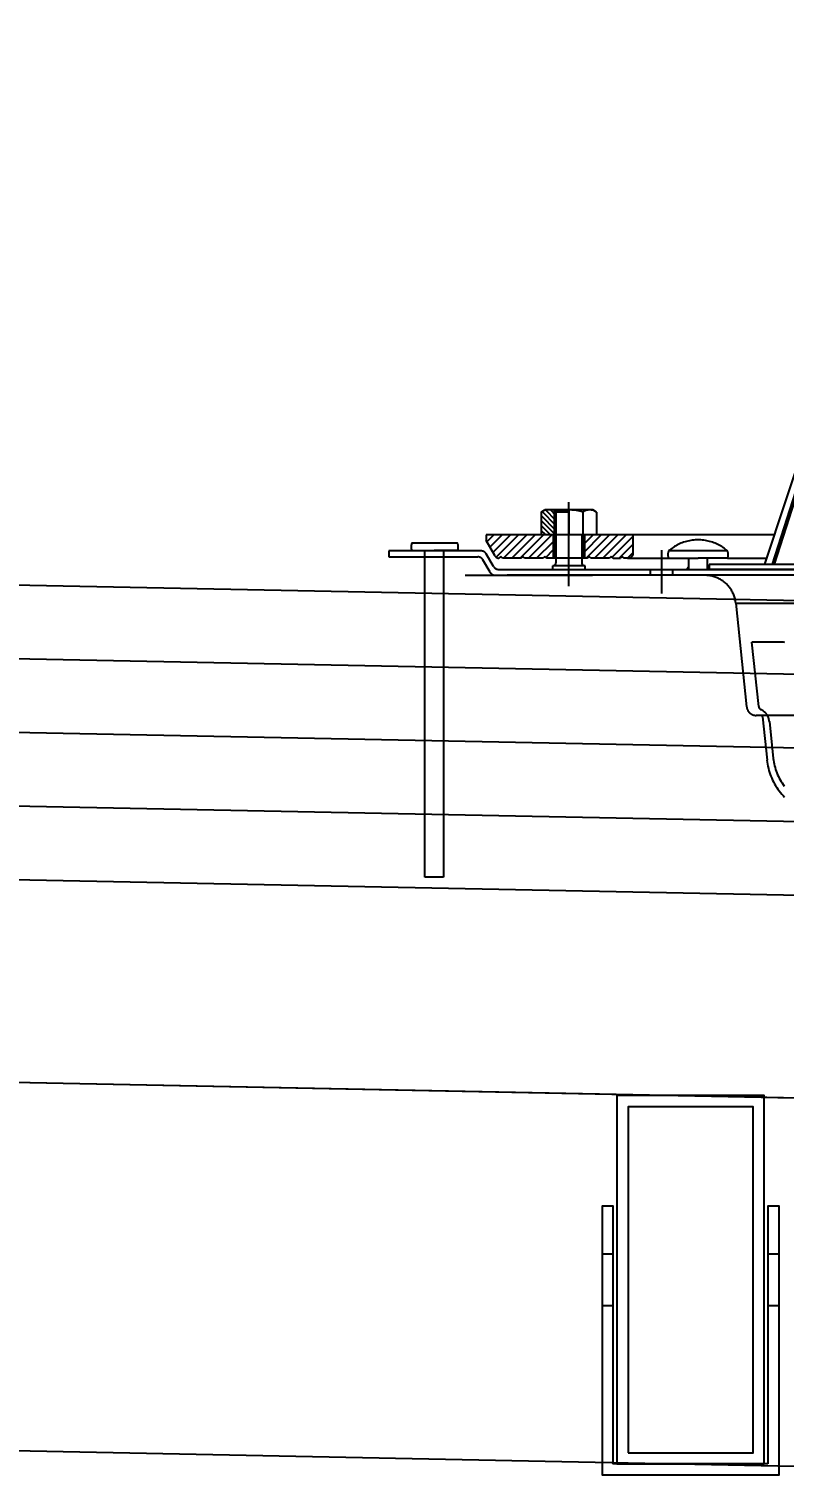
# Model space of a CAD drawing. Header units: centimetres. Extents: x 26569 to 160723, y -3143 to 14565.
# Drawn here: x 98194.11 to 98214.61, y -796.02 to -756.76 of the extents above; entities that cross this region are included whole.
import ezdxf
from ezdxf import colors
from ezdxf.entities.mleader import LeaderData, LeaderLine
from ezdxf.math import Vec2, Vec3

# ---------------------------------------------------------------- set-up
doc = ezdxf.new("R2010")
doc.units = ezdxf.units.CM
doc.header["$LTSCALE"] = 100
for name, color, linetype in [('A-ANNO-DIMS', 187, 'Continuous'), ('A-ELEV-01', 255, 'Continuous'), ('A-ELEV-02', 253, 'Continuous'), ('A-WALL-INSL', 249, 'Continuous'), ('A-WALL-SNWPNL', 200, 'Continuous'), ('M-PIPE', 235, 'Continuous'), ('S-STEL', 3, 'Continuous')]:
    doc.layers.add(name, color=color, linetype=linetype)
doc.styles.add('Fields_100', font='act_simplex.shx', dxfattribs={"width": 0.8, "height": 20})
doc.linetypes.add('BATTING', pattern='A,0.00254,-2.54,[134,ltypeshp.shx,S=2.54,R=0,X=-2.54,Y=0],-5.08,[134,ltypeshp.shx,S=2.54,R=180,X=2.54,Y=0],-2.54', length=10.16254)

# ---------------------------------------------------------------- blocks, each defined once
blk = doc.blocks.new('SYPHONKES')
at = {"linetype": 'ByBlock', "lineweight": -2}
for points in [[(-12.986, 13.415), (-11.255, 18.634)], [(-12.781, 13.413), (-11.105, 18.631)], [(-12.721, 13.413), (-11.046, 18.631)], [(-18.307, 12.818), (-18.307, 15.097)], [(-19.057, 14.833), (-18.957, 14.891)], [(-19.057, 14.833), (-19.057, 14.211)], [(-18.657, 14.334), (-19.057, 14.735)], [(-18.668, 14.211), (-19.057, 14.6)], [(-18.657, 14.469), (-19.034, 14.846)], [(-17.657, 14.891), (-18.957, 14.891)], [(-18.657, 14.604), (-18.943, 14.891)], [(-18.657, 14.739), (-18.809, 14.891)], [(-18.707, 14.891), (-18.707, 13.576)], [(-18.657, 14.876), (-18.707, 14.826)], [(-18.307, 14.826), (-18.707, 14.826)], [(-18.657, 14.873), (-18.674, 14.891)], [(-18.657, 14.891), (-18.657, 13.456)], [(-18.307, 14.876), (-18.657, 14.876)], [(-17.932, 14.833), (-17.972, 14.845), (-18.013, 14.855), (-18.054, 14.865), (-18.096, 14.873), (-18.138, 14.879), (-18.18, 14.884), (-18.222, 14.888), (-18.264, 14.89), (-18.307, 14.891)], [(-18.307, 14.876), (-18.307, 14.211)], [(-17.556, 14.833), (-17.566, 14.839), (-17.575, 14.845), (-17.585, 14.85), (-17.595, 14.856), (-17.606, 14.861), (-17.616, 14.865), (-17.627, 14.869), (-17.638, 14.873), (-17.648, 14.877), (-17.659, 14.88), (-17.67, 14.882), (-17.682, 14.885), (-17.693, 14.887), (-17.704, 14.888), (-17.715, 14.889), (-17.727, 14.89), (-17.738, 14.891), (-17.75, 14.891), (-17.761, 14.89), (-17.772, 14.889), (-17.784, 14.888), (-17.795, 14.887), (-17.806, 14.885), (-17.817, 14.882), (-17.828, 14.88), (-17.839, 14.877), (-17.85, 14.873), (-17.861, 14.869), (-17.872, 14.865), (-17.882, 14.861), (-17.892, 14.856), (-17.902, 14.85), (-17.912, 14.845), (-17.922, 14.839), (-17.932, 14.833)], [(-17.932, 14.833), (-17.932, 14.211)], [(-17.556, 14.833), (-17.657, 14.891)], [(-17.556, 14.833), (-17.556, 14.211)], [(-20.557, 14.211), (-20.557, 14.061)], [(-16.557, 14.211), (-20.557, 14.211)], [(-20.534, 14.021), (-20.344, 14.211)], [(-20.452, 13.879), (-20.12, 14.211)], [(-20.37, 13.736), (-19.895, 14.211)], [(-20.278, 13.604), (-19.671, 14.211)], [(-20.081, 13.576), (-19.446, 14.211)], [(-19.857, 13.576), (-19.222, 14.211)], [(-19.632, 13.576), (-18.997, 14.211)], [(-19.408, 13.576), (-18.773, 14.211)], [(-18.802, 14.211), (-19.057, 14.466)], [(-18.937, 14.211), (-19.057, 14.331)], [(-18.732, 14.211), (-18.732, 13.576)], [(-18.657, 13.576), (-18.657, 14.211)], [(-17.957, 14.211), (-17.957, 13.456)], [(-17.907, 14.211), (-17.907, 13.576)], [(-17.882, 14.211), (-17.882, 13.576)], [(-17.882, 14.204), (-17.875, 14.211)], [(-17.882, 13.979), (-17.65, 14.211)], [(-17.882, 13.755), (-17.426, 14.211)], [(-17.836, 13.576), (-17.201, 14.211)], [(-17.612, 13.576), (-16.977, 14.211)], [(-17.387, 13.576), (-16.752, 14.211)], [(-17.135, 13.603), (-16.557, 14.182)], [(-16.557, 13.726), (-16.557, 14.211)], [(-12.723, 14.211), (-16.557, 14.211)], [(-23.196, 13.776), (-23.196, 13.616)], [(-20.688, 13.776), (-23.196, 13.776)], [(-22.574, 13.986), (-22.577, 13.977), (-22.58, 13.969), (-22.583, 13.96), (-22.585, 13.952), (-22.587, 13.943), (-22.589, 13.934), (-22.591, 13.926), (-22.592, 13.917), (-22.593, 13.908), (-22.593, 13.899), (-22.594, 13.89), (-22.594, 13.881), (-22.593, 13.872), (-22.593, 13.863), (-22.592, 13.854), (-22.591, 13.846), (-22.589, 13.837), (-22.587, 13.828), (-22.585, 13.819), (-22.583, 13.811), (-22.58, 13.802), (-22.577, 13.794), (-22.574, 13.786)], [(-22.571, 13.986), (-22.574, 13.977), (-22.577, 13.969), (-22.58, 13.96), (-22.582, 13.952), (-22.584, 13.943), (-22.586, 13.934), (-22.588, 13.926), (-22.589, 13.917), (-22.59, 13.908), (-22.591, 13.899), (-22.591, 13.89), (-22.591, 13.881), (-22.591, 13.872), (-22.59, 13.863), (-22.589, 13.854), (-22.588, 13.846), (-22.586, 13.837), (-22.584, 13.828), (-22.582, 13.819), (-22.58, 13.811), (-22.577, 13.802), (-22.574, 13.794), (-22.571, 13.786)], [(-21.33, 13.986), (-22.574, 13.986)], [(-22.574, 13.786), (-21.966, 13.786)], [(-22.216, 4.917), (-22.216, 13.776)], [(-21.33, 13.786), (-21.966, 13.786)], [(-21.716, 13.776), (-21.716, 4.917)], [(-21.33, 13.786), (-21.326, 13.794), (-21.323, 13.802), (-21.321, 13.811), (-21.318, 13.819), (-21.316, 13.828), (-21.314, 13.837), (-21.313, 13.846), (-21.311, 13.854), (-21.311, 13.863), (-21.31, 13.872), (-21.31, 13.881), (-21.31, 13.89), (-21.31, 13.899), (-21.311, 13.908), (-21.311, 13.917), (-21.313, 13.926), (-21.314, 13.934), (-21.316, 13.943), (-21.318, 13.952), (-21.321, 13.96), (-21.323, 13.969), (-21.326, 13.977), (-21.33, 13.986)], [(-20.549, 13.696), (-20.552, 13.7), (-20.555, 13.705), (-20.558, 13.709), (-20.561, 13.714), (-20.565, 13.718), (-20.568, 13.722), (-20.572, 13.726), (-20.576, 13.73), (-20.58, 13.733), (-20.584, 13.737), (-20.588, 13.74), (-20.592, 13.744), (-20.596, 13.747), (-20.601, 13.75), (-20.606, 13.753), (-20.61, 13.755), (-20.615, 13.758), (-20.62, 13.76), (-20.625, 13.763), (-20.63, 13.765), (-20.635, 13.767), (-20.64, 13.768), (-20.645, 13.77), (-20.65, 13.771), (-20.656, 13.772), (-20.661, 13.773), (-20.666, 13.774), (-20.672, 13.775), (-20.677, 13.775), (-20.682, 13.775), (-20.688, 13.776)], [(-20.32, 13.651), (-20.557, 14.061)], [(-19.183, 13.576), (-18.732, 14.027)], [(-18.933, 13.601), (-18.732, 13.803)], [(-16.938, 13.576), (-16.557, 13.957)], [(-15.787, 12.624), (-15.787, 13.795)], [(-15.599, 13.776), (-15.602, 13.767), (-15.605, 13.759), (-15.608, 13.75), (-15.611, 13.742), (-15.613, 13.733), (-15.615, 13.724), (-15.616, 13.716), (-15.617, 13.707), (-15.618, 13.698), (-15.619, 13.689), (-15.619, 13.68), (-15.619, 13.671), (-15.619, 13.662), (-15.618, 13.653), (-15.617, 13.644), (-15.616, 13.636), (-15.615, 13.627), (-15.613, 13.618), (-15.611, 13.609), (-15.608, 13.601), (-15.605, 13.592), (-15.602, 13.584), (-15.599, 13.576)], [(-14.799, 14.076), (-14.839, 14.075), (-14.879, 14.074), (-14.918, 14.071), (-14.958, 14.066), (-14.997, 14.061), (-15.036, 14.054), (-15.075, 14.045), (-15.113, 14.036), (-15.152, 14.025), (-15.19, 14.013), (-15.227, 14), (-15.264, 13.985), (-15.3, 13.969), (-15.336, 13.952), (-15.372, 13.934), (-15.406, 13.915), (-15.44, 13.894), (-15.474, 13.873), (-15.506, 13.85), (-15.538, 13.826), (-15.569, 13.801), (-15.599, 13.776)], [(-13.999, 13.776), (-15.599, 13.776)], [(-13.999, 13.776), (-14.029, 13.801), (-14.06, 13.826), (-14.092, 13.85), (-14.125, 13.873), (-14.158, 13.894), (-14.192, 13.915), (-14.227, 13.934), (-14.262, 13.952), (-14.298, 13.969), (-14.334, 13.985), (-14.371, 14), (-14.409, 14.013), (-14.447, 14.025), (-14.485, 14.036), (-14.523, 14.045), (-14.562, 14.054), (-14.601, 14.061), (-14.641, 14.066), (-14.68, 14.071), (-14.72, 14.074), (-14.759, 14.075), (-14.799, 14.076)], [(-13.999, 13.576), (-13.996, 13.584), (-13.993, 13.592), (-13.99, 13.601), (-13.988, 13.609), (-13.986, 13.618), (-13.984, 13.627), (-13.982, 13.636), (-13.981, 13.644), (-13.98, 13.653), (-13.979, 13.662), (-13.979, 13.671), (-13.979, 13.68), (-13.979, 13.689), (-13.98, 13.698), (-13.981, 13.707), (-13.982, 13.716), (-13.984, 13.724), (-13.986, 13.733), (-13.988, 13.742), (-13.99, 13.75), (-13.993, 13.759), (-13.996, 13.767), (-13.999, 13.776)], [(-23.196, 13.616), (-20.78, 13.616)], [(-20.642, 13.536), (-20.644, 13.54), (-20.647, 13.545), (-20.65, 13.549), (-20.654, 13.554), (-20.657, 13.558), (-20.661, 13.562), (-20.664, 13.566), (-20.668, 13.57), (-20.672, 13.573), (-20.676, 13.577), (-20.68, 13.58), (-20.684, 13.584), (-20.689, 13.587), (-20.693, 13.59), (-20.698, 13.593), (-20.703, 13.595), (-20.707, 13.598), (-20.712, 13.6), (-20.717, 13.603), (-20.722, 13.605), (-20.727, 13.607), (-20.732, 13.608), (-20.738, 13.61), (-20.743, 13.611), (-20.748, 13.612), (-20.753, 13.613), (-20.759, 13.614), (-20.764, 13.615), (-20.769, 13.615), (-20.775, 13.615), (-20.78, 13.616)], [(-20.445, 13.196), (-20.642, 13.536)], [(-20.353, 13.356), (-20.549, 13.696)], [(-20.353, 13.356), (-20.35, 13.351), (-20.347, 13.346), (-20.344, 13.342), (-20.341, 13.338), (-20.338, 13.333), (-20.334, 13.329), (-20.33, 13.325), (-20.327, 13.321), (-20.323, 13.318), (-20.319, 13.314), (-20.314, 13.311), (-20.31, 13.307), (-20.306, 13.304), (-20.301, 13.301), (-20.297, 13.298), (-20.292, 13.296), (-20.287, 13.293), (-20.282, 13.291), (-20.278, 13.289), (-20.273, 13.286), (-20.267, 13.285), (-20.262, 13.283), (-20.257, 13.281), (-20.252, 13.28), (-20.247, 13.279), (-20.241, 13.278), (-20.236, 13.277), (-20.231, 13.276), (-20.225, 13.276), (-20.22, 13.276), (-20.214, 13.276)], [(-20.32, 13.651), (-20.317, 13.646), (-20.315, 13.642), (-20.312, 13.637), (-20.308, 13.633), (-20.305, 13.629), (-20.302, 13.625), (-20.298, 13.622), (-20.295, 13.618), (-20.291, 13.614), (-20.287, 13.611), (-20.283, 13.608), (-20.279, 13.604), (-20.274, 13.601), (-20.27, 13.599), (-20.266, 13.596), (-20.261, 13.593), (-20.256, 13.591), (-20.252, 13.589), (-20.247, 13.587), (-20.242, 13.585), (-20.237, 13.583), (-20.232, 13.582), (-20.227, 13.58), (-20.222, 13.579), (-20.217, 13.578), (-20.212, 13.577), (-20.207, 13.576)], [(-20.158, 13.626), (-20.207, 13.576)], [(-20.108, 13.576), (-20.158, 13.626)], [(-19.608, 13.576), (-20.108, 13.576)], [(-19.558, 13.626), (-19.608, 13.576)], [(-19.508, 13.576), (-19.558, 13.626)], [(-19.008, 13.576), (-19.508, 13.576)], [(-18.958, 13.626), (-19.008, 13.576)], [(-18.908, 13.576), (-18.958, 13.626)], [(-18.707, 13.576), (-18.908, 13.576)], [(-18.747, 13.276), (-18.747, 13.376)], [(-18.737, 13.376), (-18.743, 13.376)], [(-18.737, 13.376), (-18.734, 13.376), (-18.731, 13.376), (-18.729, 13.376), (-18.726, 13.376), (-18.723, 13.377), (-18.721, 13.377), (-18.718, 13.378), (-18.715, 13.379), (-18.713, 13.379), (-18.71, 13.38), (-18.707, 13.381), (-18.705, 13.382), (-18.702, 13.383), (-18.7, 13.385), (-18.698, 13.386), (-18.695, 13.387), (-18.693, 13.389), (-18.691, 13.39), (-18.688, 13.392), (-18.686, 13.394), (-18.684, 13.395), (-18.682, 13.397), (-18.68, 13.399), (-18.678, 13.401), (-18.676, 13.403), (-18.675, 13.405), (-18.673, 13.407), (-18.671, 13.409), (-18.67, 13.412), (-18.668, 13.414), (-18.667, 13.416), (-18.666, 13.419), (-18.665, 13.421), (-18.663, 13.424), (-18.662, 13.426), (-18.661, 13.429), (-18.661, 13.431), (-18.66, 13.434), (-18.659, 13.437), (-18.658, 13.439), (-18.658, 13.442), (-18.658, 13.445), (-18.657, 13.447), (-18.657, 13.45), (-18.657, 13.453), (-18.657, 13.456)], [(-17.877, 13.376), (-18.737, 13.376)], [(-18.734, 13.576), (-18.732, 13.578)], [(-17.907, 13.576), (-18.707, 13.576)], [(-17.957, 13.456), (-17.957, 13.453), (-17.957, 13.45), (-17.956, 13.447), (-17.956, 13.445), (-17.956, 13.442), (-17.955, 13.439), (-17.955, 13.437), (-17.954, 13.434), (-17.953, 13.431), (-17.952, 13.429), (-17.951, 13.426), (-17.95, 13.424), (-17.949, 13.421), (-17.948, 13.419), (-17.947, 13.416), (-17.945, 13.414), (-17.944, 13.412), (-17.942, 13.409), (-17.941, 13.407), (-17.939, 13.405), (-17.937, 13.403), (-17.935, 13.401), (-17.933, 13.399), (-17.931, 13.397), (-17.929, 13.395), (-17.927, 13.394), (-17.925, 13.392), (-17.923, 13.39), (-17.921, 13.389), (-17.918, 13.387), (-17.916, 13.386), (-17.914, 13.385), (-17.911, 13.383), (-17.909, 13.382), (-17.906, 13.381), (-17.904, 13.38), (-17.901, 13.379), (-17.898, 13.379), (-17.896, 13.378), (-17.893, 13.377), (-17.89, 13.377), (-17.888, 13.376), (-17.885, 13.376), (-17.882, 13.376), (-17.88, 13.376), (-17.877, 13.376)], [(-17.808, 13.576), (-17.907, 13.576)], [(-17.867, 13.376), (-17.877, 13.376)], [(-17.867, 13.276), (-17.867, 13.376)], [(-17.758, 13.626), (-17.808, 13.576)], [(-17.708, 13.576), (-17.758, 13.626)], [(-17.208, 13.576), (-17.708, 13.576)], [(-17.158, 13.626), (-17.208, 13.576)], [(-17.108, 13.576), (-17.158, 13.626)], [(-17.108, 13.576), (-16.908, 13.576)], [(-16.858, 13.626), (-16.908, 13.576)], [(-16.808, 13.576), (-16.858, 13.626)], [(-16.808, 13.576), (-16.858, 13.626)], [(-16.707, 13.576), (-16.808, 13.576)], [(-16.714, 13.576), (-16.557, 13.733)], [(-16.714, 13.576), (-15.6, 13.576)], [(-16.707, 13.576), (-16.702, 13.576), (-16.697, 13.576), (-16.691, 13.576), (-16.686, 13.577), (-16.681, 13.578), (-16.676, 13.579), (-16.671, 13.58), (-16.666, 13.581), (-16.661, 13.583), (-16.657, 13.584), (-16.652, 13.586), (-16.647, 13.588), (-16.642, 13.59), (-16.638, 13.592), (-16.633, 13.595), (-16.629, 13.597), (-16.625, 13.6), (-16.62, 13.603), (-16.616, 13.606), (-16.612, 13.609), (-16.608, 13.613), (-16.604, 13.616), (-16.601, 13.62), (-16.597, 13.623), (-16.594, 13.627), (-16.59, 13.631), (-16.587, 13.635), (-16.584, 13.639), (-16.581, 13.643), (-16.579, 13.648), (-16.576, 13.652), (-16.574, 13.657), (-16.571, 13.661), (-16.569, 13.666), (-16.567, 13.671), (-16.565, 13.675), (-16.564, 13.68), (-16.562, 13.685), (-16.561, 13.69), (-16.56, 13.695), (-16.559, 13.7), (-16.558, 13.705), (-16.558, 13.71), (-16.557, 13.715), (-16.557, 13.72), (-16.557, 13.726)], [(-15.599, 13.576), (-14.799, 13.576)], [(-15.049, 13.276), (-15.049, 13.576)], [(-13.999, 13.576), (-14.799, 13.576)], [(-14.549, 13.576), (-14.549, 13.276)], [(-14.498, 13.41), (-14.498, 13.276)], [(0.002, 13.41), (-14.498, 13.41)], [(-14, 13.576), (-12.934, 13.576)], [(-13.13, 13.41), (-13.19, 13.41)], [(-21.122, 13.117), (-17.67, 13.117)], [(-20.445, 13.196), (-20.443, 13.191), (-20.44, 13.186), (-20.437, 13.182), (-20.433, 13.178), (-20.43, 13.173), (-20.426, 13.169), (-20.423, 13.165), (-20.419, 13.161), (-20.415, 13.158), (-20.411, 13.154), (-20.407, 13.151), (-20.403, 13.147), (-20.398, 13.144), (-20.394, 13.141), (-20.389, 13.138), (-20.384, 13.136), (-20.38, 13.133), (-20.375, 13.131), (-20.37, 13.129), (-20.365, 13.126), (-20.36, 13.125), (-20.355, 13.123), (-20.35, 13.121), (-20.344, 13.12), (-20.339, 13.119), (-20.334, 13.118), (-20.328, 13.117), (-20.323, 13.116), (-20.318, 13.116), (-20.312, 13.116), (-20.307, 13.116)], [(-20.307, 13.116), (-19.986, 13.116)], [(-20.214, 13.276), (-19.882, 13.276)], [(-20.214, 13.276), (19.882, 13.276)], [(14.612, 13.115), (-19.986, 13.116)], [(-16.087, 13.115), (-16.087, 13.276)], [(-15.487, 13.115), (-15.487, 13.276)], [(-15.049, 13.327), (-15.051, 13.327), (-15.053, 13.327), (-15.054, 13.326), (-15.056, 13.326), (-15.058, 13.326), (-15.06, 13.326), (-15.061, 13.325), (-15.063, 13.325), (-15.065, 13.324), (-15.066, 13.324), (-15.068, 13.323), (-15.069, 13.322), (-15.071, 13.322), (-15.073, 13.321), (-15.074, 13.32), (-15.076, 13.319), (-15.077, 13.318), (-15.079, 13.317), (-15.08, 13.316), (-15.081, 13.315), (-15.083, 13.314), (-15.084, 13.313), (-15.085, 13.312), (-15.086, 13.31), (-15.088, 13.309), (-15.089, 13.308), (-15.09, 13.306), (-15.091, 13.305), (-15.092, 13.304), (-15.093, 13.302), (-15.094, 13.301), (-15.094, 13.299), (-15.095, 13.298), (-15.096, 13.296), (-15.097, 13.294), (-15.097, 13.293), (-15.098, 13.291), (-15.098, 13.289), (-15.099, 13.288), (-15.099, 13.286), (-15.099, 13.284), (-15.1, 13.283), (-15.1, 13.281), (-15.1, 13.279), (-15.1, 13.277), (-15.1, 13.276)], [(-13.776, 12.362), (-13.78, 12.391), (-13.784, 12.419), (-13.79, 12.447), (-13.796, 12.475), (-13.803, 12.503), (-13.812, 12.53), (-13.821, 12.558), (-13.831, 12.584), (-13.842, 12.611), (-13.854, 12.637), (-13.867, 12.663), (-13.88, 12.688), (-13.895, 12.713), (-13.91, 12.737), (-13.926, 12.76), (-13.943, 12.784), (-13.961, 12.806), (-13.979, 12.828), (-13.999, 12.849), (-14.019, 12.87), (-14.039, 12.89), (-14.061, 12.909), (-14.083, 12.927), (-14.105, 12.945), (-14.128, 12.962), (-14.152, 12.978), (-14.176, 12.993), (-14.201, 13.008), (-14.226, 13.021), (-14.252, 13.034), (-14.278, 13.046), (-14.304, 13.057), (-14.331, 13.067), (-14.358, 13.076), (-14.386, 13.084), (-14.414, 13.092), (-14.442, 13.098), (-14.47, 13.103), (-14.498, 13.108), (-14.527, 13.111), (-14.555, 13.113), (-14.584, 13.115), (-14.612, 13.115)], [(-14.498, 13.276), (-14.498, 13.277), (-14.498, 13.279), (-14.498, 13.281), (-14.499, 13.283), (-14.499, 13.284), (-14.499, 13.286), (-14.5, 13.288), (-14.5, 13.289), (-14.5, 13.291), (-14.501, 13.293), (-14.502, 13.294), (-14.502, 13.296), (-14.503, 13.298), (-14.504, 13.299), (-14.505, 13.301), (-14.506, 13.302), (-14.506, 13.304), (-14.507, 13.305), (-14.508, 13.306), (-14.51, 13.308), (-14.511, 13.309), (-14.512, 13.31), (-14.513, 13.312), (-14.514, 13.313), (-14.516, 13.314), (-14.517, 13.315), (-14.518, 13.316), (-14.52, 13.317), (-14.521, 13.318), (-14.523, 13.319), (-14.524, 13.32), (-14.526, 13.321), (-14.527, 13.322), (-14.529, 13.322), (-14.53, 13.323), (-14.532, 13.324), (-14.534, 13.324), (-14.535, 13.325), (-14.537, 13.325), (-14.539, 13.326), (-14.54, 13.326), (-14.542, 13.326), (-14.544, 13.326), (-14.546, 13.327), (-14.547, 13.327), (-14.549, 13.327)], [(0.002, 13.276), (-14.498, 13.276)], [(-13.776, 12.362), (-13.48, 9.545)], [(-13.776, 12.362), (13.78, 12.362)], [(-13.152, 9.552), (-13.336, 11.301)], [(-12.582, 11.301), (-13.336, 11.301)], [(-12.445, 11.292), (-12.479, 11.296), (-12.514, 11.299), (-12.548, 11.301), (-12.582, 11.301)], [(-13.48, 9.545), (-13.479, 9.536), (-13.478, 9.527), (-13.476, 9.518), (-13.474, 9.51), (-13.472, 9.501), (-13.469, 9.493), (-13.466, 9.484), (-13.463, 9.476), (-13.46, 9.468), (-13.456, 9.46), (-13.452, 9.452), (-13.448, 9.444), (-13.443, 9.436), (-13.439, 9.429), (-13.434, 9.421), (-13.428, 9.414), (-13.423, 9.407), (-13.417, 9.401), (-13.411, 9.394), (-13.405, 9.388), (-13.399, 9.381), (-13.392, 9.376), (-13.385, 9.37), (-13.378, 9.364), (-13.371, 9.359), (-13.364, 9.354), (-13.356, 9.349), (-13.349, 9.345), (-13.341, 9.341), (-13.333, 9.337), (-13.325, 9.333), (-13.317, 9.33), (-13.308, 9.327), (-13.3, 9.324), (-13.291, 9.321), (-13.283, 9.319), (-13.274, 9.317), (-13.265, 9.315), (-13.257, 9.314), (-13.248, 9.313), (-13.239, 9.312), (-13.23, 9.312), (-13.221, 9.312)], [(-13.152, 9.552), (-13.152, 9.548), (-13.152, 9.545), (-13.151, 9.541), (-13.15, 9.538), (-13.149, 9.535), (-13.148, 9.531), (-13.147, 9.528), (-13.146, 9.525), (-13.144, 9.522), (-13.143, 9.519), (-13.141, 9.515), (-13.14, 9.512), (-13.138, 9.509), (-13.136, 9.507), (-13.134, 9.504), (-13.132, 9.501), (-13.13, 9.498), (-13.128, 9.496), (-13.125, 9.493), (-13.123, 9.491), (-13.12, 9.488), (-13.118, 9.486), (-13.115, 9.484), (-13.112, 9.482), (-13.11, 9.48), (-13.107, 9.478), (-13.104, 9.476), (-13.101, 9.474), (-13.098, 9.473), (-13.095, 9.471)], [(-12.863, 9.149), (-12.865, 9.163), (-12.867, 9.177), (-12.869, 9.19), (-12.873, 9.204), (-12.876, 9.217), (-12.88, 9.23), (-12.885, 9.243), (-12.89, 9.256), (-12.895, 9.269), (-12.901, 9.282), (-12.907, 9.294), (-12.914, 9.306), (-12.921, 9.318), (-12.928, 9.33), (-12.936, 9.341), (-12.944, 9.352), (-12.953, 9.363), (-12.962, 9.373), (-12.971, 9.383), (-12.981, 9.393), (-12.991, 9.403), (-13.002, 9.412), (-13.012, 9.421), (-13.023, 9.429), (-13.034, 9.437), (-13.046, 9.445), (-13.058, 9.452), (-13.07, 9.459), (-13.082, 9.465), (-13.095, 9.471)], [(13.225, 9.312), (-13.221, 9.312)], [(-13.051, 9.276), (-13.052, 9.277), (-13.052, 9.278), (-13.052, 9.28), (-13.052, 9.281), (-13.053, 9.282), (-13.053, 9.284), (-13.053, 9.285), (-13.054, 9.286), (-13.055, 9.288), (-13.055, 9.289), (-13.056, 9.29), (-13.056, 9.291), (-13.057, 9.292), (-13.058, 9.294), (-13.059, 9.295), (-13.059, 9.296), (-13.06, 9.297), (-13.061, 9.298), (-13.062, 9.299), (-13.063, 9.3), (-13.064, 9.301), (-13.065, 9.302), (-13.066, 9.303), (-13.067, 9.303), (-13.068, 9.304), (-13.069, 9.305), (-13.07, 9.306), (-13.072, 9.306), (-13.073, 9.307), (-13.074, 9.308), (-13.075, 9.308), (-13.077, 9.309), (-13.078, 9.309), (-13.079, 9.31), (-13.08, 9.31), (-13.082, 9.31), (-13.083, 9.311), (-13.084, 9.311), (-13.086, 9.311), (-13.087, 9.311), (-13.088, 9.312), (-13.09, 9.312), (-13.091, 9.312)], [(-13.051, 9.276), (-12.927, 8.097)], [(-12.863, 9.149), (-12.757, 8.145)], [(-12.928, 8.097), (-12.921, 8.041), (-12.912, 7.985), (-12.901, 7.929), (-12.889, 7.874), (-12.874, 7.819), (-12.858, 7.765), (-12.84, 7.711), (-12.82, 7.658), (-12.798, 7.606), (-12.774, 7.554), (-12.749, 7.504), (-12.722, 7.454), (-12.693, 7.405), (-12.663, 7.357), (-12.631, 7.31), (-12.598, 7.265), (-12.562, 7.22), (-12.526, 7.177), (-12.488, 7.135), (-12.449, 7.094)], [(-12.757, 8.145), (-12.751, 8.094), (-12.743, 8.043), (-12.734, 7.993), (-12.722, 7.943), (-12.709, 7.894), (-12.694, 7.845), (-12.678, 7.796), (-12.66, 7.749), (-12.64, 7.701), (-12.619, 7.655), (-12.596, 7.609), (-12.572, 7.564), (-12.546, 7.52), (-12.519, 7.477), (-12.49, 7.435), (-12.46, 7.393)], [(-21.716, 4.917), (-22.216, 4.917)]]:
    blk.add_lwpolyline(points, dxfattribs=at)
blk = doc.blocks.new('A$Ccc9a2781')
at = {"xscale": 10, "yscale": 10, "zscale": 10}
blk.add_blockref('SYPHONKES', (747.5, 1045.77, -5331.08), dxfattribs=at)
blk = doc.blocks.new('_Dot')
at = {"color": 0, "linetype": 'ByBlock', "lineweight": -2}
blk.add_line((-0.5, 0), (-1, 0), dxfattribs=at)
at = {"color": 0, "linetype": 'ByBlock', "const_width": 0.5}
blk.add_lwpolyline([(-0.25, 0, 1), (0.25, 0, 1)], format="xyb", close=True, dxfattribs=at)

msp = doc.modelspace()

# ---------------------------------------------------------------- linework, layer by layer
at = {"layer": 'A-ELEV-01'}
for points in [[(95452.076, -730.521), (98227.075, -786.021)], [(98146.742, -784.415), (98227.075, -786.021)], [(98146.742, -794.417), (98227.075, -796.023)]]:
    msp.add_lwpolyline(points, dxfattribs=at)
at = {"layer": 'A-ELEV-02'}
msp.add_lwpolyline([(98214.175, -795.721), (98209.975, -795.721), (98209.975, -788.721), (98209.675, -788.721), (98209.675, -796.021), (98214.475, -796.021), (98214.475, -788.721), (98214.175, -788.721)], close=True, dxfattribs=at)
for points in [[(98209.675, -790.021), (98209.975, -790.021)], [(98214.175, -790.021), (98214.475, -790.021)], [(98209.675, -791.421), (98209.975, -791.421)], [(98214.175, -791.421), (98214.475, -791.421)]]:
    msp.add_lwpolyline(points, dxfattribs=at)
at = {"layer": 'A-WALL-INSL'}
for points in [[(95452.236, -717.021), (98227.076, -772.519)], [(95452.156, -721.021), (98227.076, -776.519)]]:
    msp.add_lwpolyline(points, dxfattribs=at)
at = {"layer": 'A-WALL-INSL', "linetype": 'BATTING', "ltscale": 0.002}
for points in [[(95452.196, -719.021), (98227.116, -774.52)], [(95452.116, -723.02), (98227.115, -778.521)]]:
    msp.add_lwpolyline(points, dxfattribs=at)
at = {"layer": 'A-WALL-SNWPNL', "ltscale": 100}
msp.add_lwpolyline([(95452.076, -725.02), (98227.075, -780.52)], dxfattribs=at)
at = {"layer": 'S-STEL'}
for points in [[(98210.075, -795.721), (98214.075, -795.721), (98214.075, -785.721), (98210.075, -785.721)], [(98210.375, -795.421), (98213.775, -795.421), (98213.775, -786.021), (98210.375, -786.021)]]:
    msp.add_lwpolyline(points, close=True, dxfattribs=at)

# ---------------------------------------------------------------- block references
at = {"layer": 'M-PIPE', "lineweight": 35, "xscale": 0.1, "yscale": 0.1, "zscale": 0.1}
msp.add_blockref('A$Ccc9a2781', (98152.326, -889.286, 533.108), dxfattribs=at)

# ---------------------------------------------------------------- leaders
at = {"layer": 'A-ANNO-DIMS'}
ml = msp.add_multileader_mtext('Standard', dxfattribs=at)
ml.set_content('SİFONİK YAĞMUR SÜZGECİ', color=50, style='Fields_100')
ml.set_leader_properties(color=256)
ml.set_arrow_properties(name='DOT')
ml.build(insert=Vec2(0, 0))
ml.multileader.update_dxf_attribs({"dogleg_length": 10, "arrow_head_size": 6})
ctx = ml.context
ctx.base_point, ctx.char_height, ctx.arrow_head_size, ctx.landing_gap_size, ctx.plane_origin = Vec3(97887.004, -599.036), 20, 6, 10, Vec3(124684.016, -643.775)
ctx.text_align_type = 2
notes = []
notes.append((ctx, [(0, (1, 1, 0), (98229.385, -599.036), (-1, 0), 10, [(0, [(98229.385, -775.772)], 0, [])])]))
ctx.mtext.insert, ctx.mtext.alignment, ctx.mtext.flow_direction = Vec3(98209.385, -589.036), 3, 5
for ctx, leaders in notes:
    for number, flags, end, landing, length, lines in leaders:
        leader = LeaderData()
        leader.index, (leader.has_last_leader_line, leader.has_dogleg_vector, leader.attachment_direction) = number, flags
        leader.last_leader_point, leader.dogleg_vector, leader.dogleg_length = Vec3(end), Vec3(landing), length
        for number, points, colour, breaks in lines:
            line = LeaderLine()
            line.index, line.vertices, line.color, line.breaks = number, Vec3.list(points), colors.encode_raw_color(colour), breaks
            leader.lines.append(line)
        ctx.leaders.append(leader)

doc.saveas('drawing.dxf')
